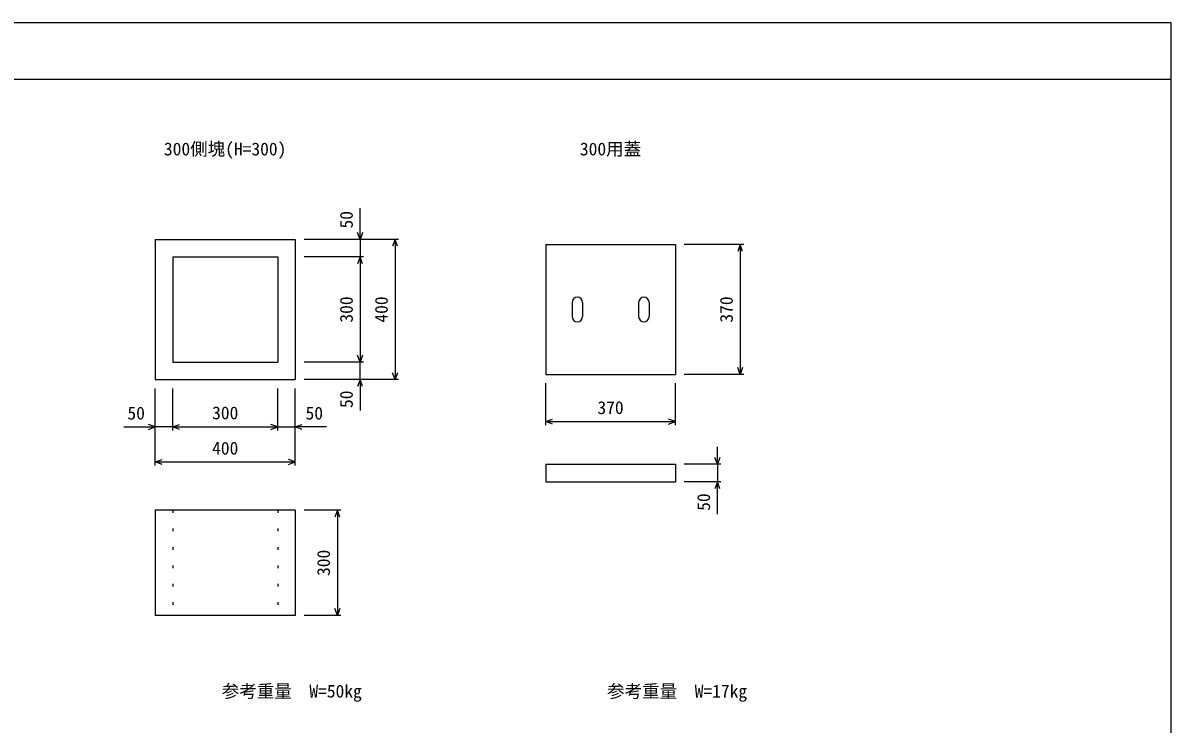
# Model space of a CAD drawing. Units: millimetres, scale not verified. Extents: x 15 to 25215, y 0 to 17820.
# Drawn here: x 11206 to 14483, y 13587 to 15587 of the extents above; entities that cross this region are included whole.
import ezdxf
from ezdxf.enums import TextEntityAlignment as Align

# ---------------------------------------------------------------- set-up
doc = ezdxf.new("R2010")
doc.units = ezdxf.units.MM
doc.header["$LTSCALE"] = 30
doc.linetypes.add('DOTTED', pattern=[1.75, 0.25, -1.5])
for name, color, linetype, lineweight in [('DIM', 7, 'Continuous', 25), ('OUTLINE', 3, 'Continuous', 25), ('OUTLINE2', 4, 'DOTTED', 25), ('TXT', 7, 'Continuous', 25)]:
    doc.layers.add(name, color=color, linetype=linetype, lineweight=lineweight)
doc.styles.add('ＭＳ ゴシック', font='')
doc.styles.get('ＭＳ ゴシック').set_extended_font_data('MS Gothic')

msp = doc.modelspace()

# ---------------------------------------------------------------- linework, layer by layer
at = {"layer": 'DIM'}
for p, q in [((14483.48, 15586.57), (7983.48, 15586.57)), ((14483.48, 11586.57), (14483.48, 15586.57)), ((7983.48, 15426.57), (14483.48, 15426.57)), ((12168.48, 14969.19), (12168.48, 15057.79)), ((12168.48, 14969.19), (12161.39, 14988.65)), ((12175.56, 14988.65), (12168.48, 14969.19)), ((12278.48, 14969.19), (12008.48, 14969.19)), ((12168.48, 14969.19), (12168.48, 14919.19)), ((12268.48, 14969.19), (12261.39, 14949.73)), ((12268.48, 14969.19), (12268.48, 14569.19)), ((12275.56, 14949.73), (12268.48, 14969.19)), ((13263.48, 14954.19), (13093.48, 14954.19)), ((13253.48, 14954.19), (13246.39, 14934.73)), ((13253.48, 14954.19), (13253.48, 14584.19)), ((13260.56, 14934.73), (13253.48, 14954.19)), ((12178.48, 14919.19), (12008.48, 14919.19)), ((12168.48, 14919.19), (12161.39, 14899.73)), ((12168.48, 14919.19), (12168.48, 14619.19)), ((12175.56, 14899.73), (12168.48, 14919.19)), ((12178.48, 14619.19), (12008.48, 14619.19)), ((12168.48, 14619.19), (12161.39, 14638.65)), ((12175.56, 14638.65), (12168.48, 14619.19)), ((12168.48, 14569.19), (12168.48, 14619.19)), ((12268.48, 14569.19), (12261.39, 14588.65)), ((12275.56, 14588.65), (12268.48, 14569.19)), ((13253.48, 14584.19), (13246.39, 14603.65)), ((13260.56, 14603.65), (13253.48, 14584.19)), ((12278.48, 14569.19), (12008.48, 14569.19)), ((12168.48, 14569.19), (12161.39, 14549.73)), ((12168.48, 14569.19), (12168.48, 14480.59)), ((12175.56, 14549.73), (12168.48, 14569.19)), ((12698.48, 14439.19), (12698.48, 14559.19)), ((13068.48, 14439.19), (13068.48, 14559.19)), ((13263.48, 14584.19), (13093.48, 14584.19)), ((11583.48, 14324.19), (11583.48, 14544.19)), ((11633.48, 14424.19), (11633.48, 14544.19)), ((11933.48, 14424.19), (11933.48, 14544.19)), ((11983.48, 14324.19), (11983.48, 14544.19)), ((12698.48, 14449.19), (12717.93, 14456.27)), ((13068.48, 14449.19), (13049.02, 14456.27)), ((11494.32, 14434.19), (11583.48, 14434.19)), ((11583.48, 14434.19), (11564.02, 14441.27)), ((11564.02, 14427.1), (11583.48, 14434.19)), ((11633.48, 14434.19), (11583.48, 14434.19)), ((11633.48, 14434.19), (11652.93, 14441.27)), ((11633.48, 14434.19), (11933.48, 14434.19)), ((11652.93, 14427.1), (11633.48, 14434.19)), ((11933.48, 14434.19), (11914.02, 14441.27)), ((11914.02, 14427.1), (11933.48, 14434.19)), ((11933.48, 14434.19), (11983.48, 14434.19)), ((11983.48, 14434.19), (12002.93, 14441.27)), ((12072.63, 14434.19), (11983.48, 14434.19)), ((12002.93, 14427.1), (11983.48, 14434.19)), ((12698.48, 14449.19), (13068.48, 14449.19)), ((12717.93, 14442.1), (12698.48, 14449.19)), ((13049.02, 14442.1), (13068.48, 14449.19)), ((13188.48, 14327.47), (13188.48, 14377.47)), ((11583.48, 14334.19), (11602.93, 14341.27)), ((11583.48, 14334.19), (11983.48, 14334.19)), ((11602.93, 14327.1), (11583.48, 14334.19)), ((11983.48, 14334.19), (11964.02, 14341.27)), ((11964.02, 14327.1), (11983.48, 14334.19)), ((13198.48, 14327.47), (13093.48, 14327.47)), ((13188.48, 14327.47), (13181.39, 14346.93)), ((13195.56, 14346.93), (13188.48, 14327.47)), ((13188.48, 14327.47), (13188.48, 14277.47)), ((13198.48, 14277.47), (13093.48, 14277.47)), ((13188.48, 14277.47), (13181.39, 14258.01)), ((13188.48, 14185.43), (13188.48, 14277.47)), ((13195.56, 14258.01), (13188.48, 14277.47)), ((12113.48, 14196.42), (12008.48, 14196.42)), ((12103.48, 14196.42), (12096.39, 14176.96)), ((12103.48, 14196.42), (12103.48, 13896.42)), ((12110.56, 14176.96), (12103.48, 14196.42)), ((12103.48, 13896.42), (12096.39, 13915.88)), ((12110.56, 13915.88), (12103.48, 13896.42)), ((12113.48, 13896.42), (12008.48, 13896.42))]:
    msp.add_line(p, q, dxfattribs=at)
at = {"layer": 'OUTLINE'}
for p, q in [((11583.48, 14969.19), (11583.48, 14569.19)), ((11583.48, 14969.19), (11983.48, 14969.19)), ((11983.48, 14969.19), (11983.48, 14569.19)), ((12698.48, 14954.19), (12698.48, 14584.19)), ((12698.48, 14954.19), (13068.48, 14954.19)), ((13068.48, 14954.19), (13068.48, 14584.19)), ((11633.48, 14919.19), (11633.48, 14619.19)), ((11633.48, 14919.19), (11933.48, 14919.19)), ((11933.48, 14919.19), (11933.48, 14619.19)), ((12773.48, 14789.19), (12773.48, 14749.19)), ((12803.48, 14789.19), (12803.48, 14749.19)), ((12963.48, 14789.19), (12963.48, 14749.19)), ((12993.48, 14789.19), (12993.48, 14749.19)), ((11633.48, 14619.19), (11933.48, 14619.19)), ((11583.48, 14569.19), (11983.48, 14569.19)), ((12698.48, 14584.19), (13068.48, 14584.19)), ((12698.48, 14327.47), (13068.48, 14327.47)), ((12698.48, 14327.47), (12698.48, 14277.47)), ((13068.48, 14327.47), (13068.48, 14277.47)), ((12698.48, 14277.47), (13068.48, 14277.47)), ((11983.48, 14196.42), (11583.48, 14196.42)), ((11583.48, 14196.42), (11583.48, 13896.42)), ((11983.48, 14196.42), (11983.48, 13896.42)), ((11983.48, 13896.42), (11583.48, 13896.42))]:
    msp.add_line(p, q, dxfattribs=at)
for centre, start, end in [((12788.48, 14789.19), 0, 180), ((12978.48, 14789.19), 0, 180), ((12788.48, 14749.19), 180, 0), ((12978.48, 14749.19), 180, 0)]:
    msp.add_arc(centre, 15, start, end, dxfattribs=at)
at = {"layer": 'OUTLINE2'}
for p, q in [((11633.48, 14196.42), (11633.48, 13896.42)), ((11933.48, 14196.42), (11933.48, 13896.42))]:
    msp.add_line(p, q, dxfattribs=at)

# ---------------------------------------------------------------- texts
at = {"layer": 'DIM', "style": 'ＭＳ ゴシック'}
for s, p in [('50', (12158.48, 15000.23)), ('300', (12158.48, 14731.69)), ('400', (12258.48, 14731.69)), ('370', (13243.48, 14731.69)), ('50', (12158.48, 14488.14)), ('50', (13178.48, 14194.78)), ('300', (12093.48, 14008.92))]:
    msp.add_text(s, height=36.66, rotation=90, dxfattribs=at).set_placement(p, align=Align.BOTTOM_LEFT)
for s, p in [('50', (11504.21, 14444.19)), ('300', (11745.98, 14444.87)), ('50', (12012.75, 14444.19)), ('370', (12845.98, 14459.87)), ('400', (11745.98, 14344.19)), ('参考重量\u3000W=50kg', (11773.58, 13650.93)), ('参考重量\u3000W=17kg', (12873.58, 13650.93))]:
    msp.add_text(s, height=36.66, dxfattribs=at).set_placement(p, align=Align.BOTTOM_LEFT)
at = {"layer": 'TXT', "style": 'ＭＳ ゴシック'}
for s, p in [('300側塊(H=300)', (11608.48, 15197.77)), ('300用蓋', (12795.98, 15197.77))]:
    msp.add_text(s, height=36.66, dxfattribs=at).set_placement(p, align=Align.BOTTOM_LEFT)

doc.saveas('drawing.dxf')
